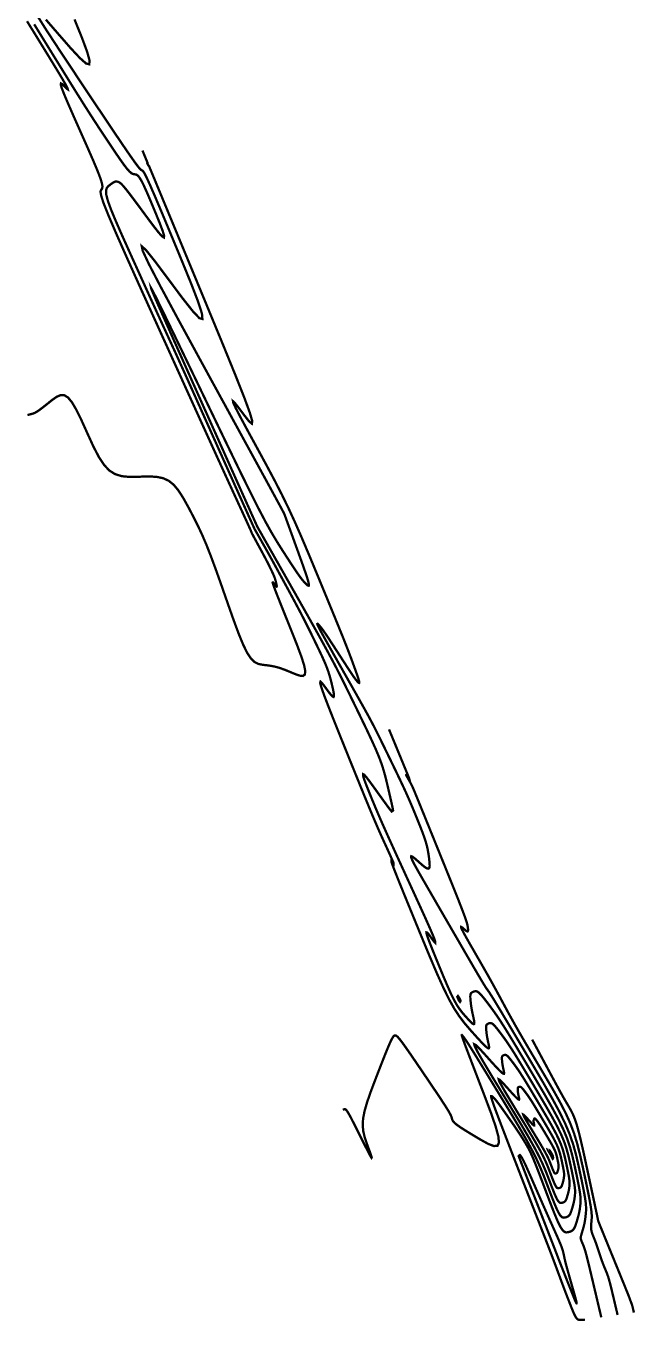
# Model space of a CAD drawing. Header units: metres. Extents: x 368659 to 369057, y 2280132 to 2280625.
# Drawn here: x 368792.6 to 368845.3, y 2280132 to 2280244.2 of the extents above; entities that cross this region are included whole.
import ezdxf

# ---------------------------------------------------------------- set-up
doc = ezdxf.new("R2010")
doc.units = ezdxf.units.M
doc.header["$MEASUREMENT"] = 0
doc.layers.add('CVL_CURV_D', color=22, linetype='Continuous')
doc.layers.add('CVL_CURV_G', color=30, linetype='Continuous')

msp = doc.modelspace()

# ---------------------------------------------------------------- linework, layer by layer
at = {"layer": 'CVL_CURV_D', "color": 22, "linetype": 'Continuous', "const_width": 0.2}
for points, elevation in [([(368792.7095013283, 2280210.480946574), (368793.095289499, 2280210.580429521), (368793.2185599784, 2280210.617286853), (368793.3423869657, 2280210.668114015), (368793.4797240736, 2280210.741781875), (368793.6435249152, 2280210.847161306), (368793.8467431029, 2280210.993123175), (368794.1023322498, 2280211.188538352), (368794.4232459686, 2280211.442277705), (368794.8224378721, 2280211.763212105), (368795.2308550798, 2280212.056454143), (368795.5861540232, 2280212.20697651), (368795.9113522837, 2280212.193440227), (368796.229467442, 2280211.994506313), (368796.5635170793, 2280211.588835789), (368796.9365187764, 2280210.955089673), (368797.3714901146, 2280210.071928986), (368797.8914486748, 2280208.918014747), (368798.4212127285, 2280207.757697554), (368798.8927318159, 2280206.850671309), (368799.3397204196, 2280206.16861199), (368799.7958930231, 2280205.683195577), (368800.2949641097, 2280205.366098048), (368800.8706481623, 2280205.188995381), (368801.5566596642, 2280205.123563554), (368802.3867130986, 2280205.141478547), (368803.2151152659, 2280205.167181347), (368803.8949720447, 2280205.130776801), (368804.4581965362, 2280205.012436679), (368804.936701841, 2280204.792332748), (368805.3624010599, 2280204.450636777), (368805.7672072938, 2280203.967520532), (368806.1830336434, 2280203.323155783), (368806.6417932098, 2280202.497714299), (368807.0942952326, 2280201.634385612), (368807.4867980106, 2280200.848804929), (368807.8443882334, 2280200.079812526), (368808.1921525907, 2280199.266248677), (368808.5551777721, 2280198.346953658), (368808.9585504671, 2280197.260767745), (368809.4273573654, 2280195.946531211), (368809.9866851565, 2280194.343084333), (368810.5442515507, 2280192.757972018), (368811.0064932423, 2280191.512073401), (368811.396575397, 2280190.564230097), (368811.7376631805, 2280189.873283727), (368812.0529217584, 2280189.398075903), (368812.3655162965, 2280189.097448244), (368812.6986119606, 2280188.930242366), (368813.0753739162, 2280188.855299886), (368813.4497088765, 2280188.81277322), (368813.7737584666, 2280188.766389922), (368814.0680402211, 2280188.710354315), (368814.3530716741, 2280188.638870722), (368814.6493703601, 2280188.546143466), (368814.9774538132, 2280188.426376869), (368815.357839568, 2280188.273775254), (368815.8110451587, 2280188.082542947), (368816.2434743433, 2280187.922738059), (368816.5464207669, 2280187.887275016), (368816.7177367935, 2280188.004642599), (368816.7552747873, 2280188.30332959), (368816.6568871127, 2280188.811824773), (368816.4204261337, 2280189.558616929), (368816.0437442145, 2280190.572194842), (368815.5246937194, 2280191.881047294), (368814.9974017657, 2280193.191395109), (368814.5900016826, 2280194.210546651), (368814.291355152, 2280194.968622009), (368814.0903238563, 2280195.49574127), (368813.9757694773, 2280195.822024524), (368813.9365536971, 2280195.97759186), (368813.9615381979, 2280195.992563366), (368814.0395846616, 2280195.89705913), (368814.1291876633, 2280195.774264042), (368814.1972465325, 2280195.687515095), (368814.2452300837, 2280195.637160538), (368814.2746071313, 2280195.623548619), (368814.2868464894, 2280195.647027589), (368814.2834169724, 2280195.707945695), (368814.2657873946, 2280195.806651186), (368814.2354265704, 2280195.943492312), (368814.2004690901, 2280196.088403337), (368814.1657065218, 2280196.217187546), (368814.1275931458, 2280196.338996714), (368814.0825832426, 2280196.462982617), (368814.0271310927, 2280196.59829703), (368813.9576909767, 2280196.75409173), (368813.8707171749, 2280196.939518494), (368813.7626639678, 2280197.163729095), (368813.6509112413, 2280197.392876792), (368813.5501483215, 2280197.596705456), (368813.4527936497, 2280197.789752786), (368813.3512656668, 2280197.986556481), (368813.237982814, 2280198.201654237), (368813.1053635323, 2280198.449583753), (368812.9458262628, 2280198.744882729), (368812.7517894466, 2280199.102088862), (368812.5601308864, 2280199.454635473), (368812.4094580255, 2280199.732567139), (368812.2947837661, 2280199.945338445), (368812.2111210101, 2280200.102403972), (368812.1534826598, 2280200.213218307), (368812.1168816174, 2280200.287236029), (368812.096330785, 2280200.333911725), (368812.0868430647, 2280200.362699976), (368812.072355282, 2280200.40387396), (368812.0331678535, 2280200.496714654), (368811.958839068, 2280200.664188352), (368811.8389272139, 2280200.929261343), (368811.66299058, 2280201.314899917), (368811.420587455, 2280201.844070366), (368811.1012761276, 2280202.539738979), (368810.6946148862, 2280203.424872048), (368810.2517827281, 2280204.38962931), (368809.7976525293, 2280205.382079013), (368809.2823233962, 2280206.512050203), (368808.6558944359, 2280207.889371928), (368807.868464755, 2280209.623873237), (368806.8701334604, 2280211.825383178), (368805.6109996588, 2280214.6037308), (368804.0411624571, 2280218.06874515), (368802.4830769592, 2280221.515017675), (368801.2677449629, 2280224.223509403), (368800.3580856157, 2280226.283603756), (368799.7170180648, 2280227.784684154), (368799.3074614577, 2280228.816134018), (368799.0923349417, 2280229.467336769), (368799.0345576642, 2280229.827675829), (368799.0970487726, 2280229.986534617), (368799.1813020592, 2280230.097837866), (368799.2046383559, 2280230.280924456), (368799.1537173679, 2280230.573299039), (368799.0151988009, 2280231.012466265), (368798.7757423608, 2280231.635930781), (368798.4220077529, 2280232.481197239), (368797.9406546832, 2280233.585770288), (368797.3183428569, 2280234.987154579), (368796.698683951, 2280236.381298171), (368796.2272190386, 2280237.458883165), (368795.8935019205, 2280238.249515269), (368795.6870863968, 2280238.782800189), (368795.5975262683, 2280239.088343631), (368795.6143753355, 2280239.195751302), (368795.7271873987, 2280239.134628911), (368795.9255162586, 2280238.934582162), (368796.1173359415, 2280238.736123139), (368796.2058865265, 2280238.680918633), (368796.1736208937, 2280238.800306414), (368796.0029919232, 2280239.125624254), (368795.6764524951, 2280239.688209923), (368795.1764554894, 2280240.519401193), (368794.485453786, 2280241.650535833), (368793.5859002651, 2280243.112951616), (368792.6814837033, 2280244.581000482)], 1898.5), ([(368819.9997168354, 2280150.332915875), (368820.1653777028, 2280150.375634736), (368820.2229168217, 2280150.371060895), (368820.2932558559, 2280150.316847532), (368820.38698158, 2280150.194548559), (368820.5146807688, 2280149.985717892), (368820.686940197, 2280149.671909444), (368820.9143466393, 2280149.234677127), (368821.2074868703, 2280148.655574856), (368821.576947665, 2280147.916156545), (368821.9403431057, 2280147.189613611), (368822.2108761084, 2280146.658501378), (368822.3925166982, 2280146.318419627), (368822.4892349, 2280146.164968135), (368822.5050007389, 2280146.193746682), (368822.4437842395, 2280146.400355045), (368822.3095554272, 2280146.780393003), (368822.1062843266, 2280147.329460334), (368821.9044571919, 2280147.921659474), (368821.7756104341, 2280148.46246145), (368821.7252893134, 2280148.994518922), (368821.7590390904, 2280149.560484552), (368821.8824050255, 2280150.203011001), (368822.1009323792, 2280150.964750931), (368822.4201664118, 2280151.888357005), (368822.8456523838, 2280153.016481881), (368823.2776983549, 2280154.131302916), (368823.6213832933, 2280155.005321941), (368823.8894088221, 2280155.666678336), (368824.0944765643, 2280156.143511479), (368824.2492881432, 2280156.463960751), (368824.3665451818, 2280156.65616553), (368824.4589493031, 2280156.748265196), (368824.5392021303, 2280156.768399128), (368824.6252674026, 2280156.73923122), (368824.7393360919, 2280156.647569482), (368824.9004506703, 2280156.467769469), (368825.1276536101, 2280156.174186734), (368825.4399873836, 2280155.741176831), (368825.8564944629, 2280155.143095314), (368826.3962173205, 2280154.354297737), (368827.0781984284, 2280153.349139654), (368827.7590256374, 2280152.34143688), (368828.2944475992, 2280151.543154546), (368828.7022479873, 2280150.925872178), (368829.0002104751, 2280150.461169303), (368829.2061187362, 2280150.120625452), (368829.337756444, 2280149.875820148), (368829.412907272, 2280149.698332921), (368829.4493548936, 2280149.559743296), (368829.4862879501, 2280149.434818943), (368829.5632481258, 2280149.308265907), (368829.6985486596, 2280149.166571285), (368829.9105027902, 2280148.996222173), (368830.217423756, 2280148.783705664), (368830.6376247961, 2280148.515508857), (368831.189419149, 2280148.178118846), (368831.8911200532, 2280147.758022727), (368832.5784210202, 2280147.376824319), (368833.0765428796, 2280147.184416685), (368833.3880898473, 2280147.209720788), (368833.5156661397, 2280147.481657587), (368833.4618759729, 2280148.029148048), (368833.2293235632, 2280148.88111313), (368832.8206131267, 2280150.066473798), (368832.2383488797, 2280151.614151011), (368831.6404171957, 2280153.17092531), (368831.1733099483, 2280154.390193297), (368830.8225396042, 2280155.310800023), (368830.5736186301, 2280155.971590549), (368830.4120594927, 2280156.411409927), (368830.3233746585, 2280156.669103214), (368830.2930765944, 2280156.783515465), (368830.3066777667, 2280156.793491734), (368830.3361555376, 2280156.764459894), (368830.3650338858, 2280156.733478283), (368830.3961452036, 2280156.696837655), (368830.4323218833, 2280156.650828764), (368830.4763963171, 2280156.591742366), (368830.5312008972, 2280156.515869214), (368830.5995680158, 2280156.419500063), (368830.6843300653, 2280156.298925669), (368830.7881031351, 2280156.146713433), (368830.9273295113, 2280155.932421419), (368831.1255808811, 2280155.617826373), (368831.4064289317, 2280155.164705041), (368831.7934453502, 2280154.534834169), (368832.3102018236, 2280153.689990501), (368832.9802700393, 2280152.591950785), (368833.8272216844, 2280151.202491765), (368834.6794589474, 2280149.796520216), (368835.3692281032, 2280148.6369338), (368835.9258669674, 2280147.667495595), (368836.3787133562, 2280146.831968679), (368836.7571050854, 2280146.074116127), (368837.090379971, 2280145.337701019), (368837.4078758287, 2280144.566486433), (368837.7389304747, 2280143.704235446), (368838.0532536356, 2280142.874904093), (368838.3083866854, 2280142.22638996), (368838.5154149108, 2280141.738368455), (368838.6854235986, 2280141.390514982), (368838.8294980355, 2280141.162504947), (368838.9587235083, 2280141.034013755), (368839.0841853038, 2280140.984716812), (368839.2169687087, 2280140.994289524), (368839.3438391821, 2280141.027637319), (368839.4472618693, 2280141.066956595), (368839.5318715865, 2280141.117859211), (368839.6023031496, 2280141.185957029), (368839.6631913747, 2280141.276861907), (368839.7191710779, 2280141.396185706), (368839.7748770752, 2280141.549540285), (368839.8349441828, 2280141.742537505), (368839.8925079055, 2280141.938615498), (368839.9388831054, 2280142.103452966), (368839.9759736329, 2280142.246022612), (368840.0056833392, 2280142.375297141), (368840.0299160751, 2280142.500249259), (368840.0505756916, 2280142.629851672), (368840.0695660396, 2280142.773077083), (368840.0887909699, 2280142.938898199), (368840.1034169754, 2280143.115510516), (368840.1052658763, 2280143.298957676), (368840.0912245147, 2280143.509984605), (368840.0581797326, 2280143.769336227), (368840.0030183721, 2280144.097757466), (368839.9226272752, 2280144.515993246), (368839.8138932837, 2280145.044788493), (368839.6737032399, 2280145.704888131), (368839.5171241396, 2280146.388166722), (368839.3473036648, 2280147.003356252), (368839.1432496869, 2280147.596487778), (368838.883970077, 2280148.213592355), (368838.5484727068, 2280148.900701039), (368838.1157654471, 2280149.703844887), (368837.5648561695, 2280150.669054956), (368836.8747527451, 2280151.8423623), (368836.1823610223, 2280153.007827176), (368835.6229226324, 2280153.943806222), (368835.172949121, 2280154.687775072), (368834.8089520339, 2280155.277209363), (368834.5074429168, 2280155.749584728), (368834.2449333154, 2280156.142376804), (368833.9979347755, 2280156.493061225), (368833.7429588429, 2280156.839113626), (368833.5020054538, 2280157.157519189), (368833.307272758, 2280157.405156308), (368833.1505696215, 2280157.589340433), (368833.0237049103, 2280157.717387011), (368832.9184874902, 2280157.796611493), (368832.8267262274, 2280157.834329327), (368832.7402299875, 2280157.837855962), (368832.6508076368, 2280157.814506848), (368832.5673098561, 2280157.780109792), (368832.5028961042, 2280157.742457733), (368832.4558384144, 2280157.696813821), (368832.4244088199, 2280157.638441205), (368832.4068793536, 2280157.562603031), (368832.4015220489, 2280157.46456245), (368832.4066089388, 2280157.33958261), (368832.4204120565, 2280157.182926659), (368832.4372302268, 2280157.022249185), (368832.4535550399, 2280156.882280034), (368832.4709476773, 2280156.753895238), (368832.4909693204, 2280156.627970831), (368832.5151811506, 2280156.495382845), (368832.5451443493, 2280156.347007316), (368832.5824200978, 2280156.173720274), (368832.6285695777, 2280155.966397754), (368832.6625418531, 2280155.77596601), (368832.6544298395, 2280155.665635494), (368832.5925104951, 2280155.644708542), (368832.4650607784, 2280155.722487487), (368832.2603576476, 2280155.908274662), (368831.9666780611, 2280156.211372402), (368831.5722989773, 2280156.641083038), (368831.0654973543, 2280157.206708907), (368830.5392743917, 2280157.821840195), (368830.0725066782, 2280158.436071032), (368829.632284256, 2280159.112709664), (368829.1856971676, 2280159.915064336), (368828.6998354552, 2280160.906443294), (368828.1417891611, 2280162.150154784), (368827.4786483278, 2280163.709507052), (368826.6775029975, 2280165.647808344), (368825.8900683239, 2280167.570157858), (368825.278030848, 2280169.070053502), (368824.8234376921, 2280170.193401581), (368824.5083359788, 2280170.986108404), (368824.3147728307, 2280171.494080277), (368824.2247953703, 2280171.763223507), (368824.2204507202, 2280171.8394444), (368824.2837860028, 2280171.768649264), (368824.3591263336, 2280171.666922997), (368824.399527772, 2280171.62785513), (368824.4001338568, 2280171.663608919), (368824.3560881267, 2280171.786347618), (368824.2625341204, 2280172.008234483), (368824.1146153765, 2280172.341432769), (368823.9074754338, 2280172.798105731), (368823.6362578312, 2280173.390416624), (368823.3453865976, 2280174.02945738), (368823.0649922125, 2280174.660305283), (368822.7687778898, 2280175.346101621), (368822.4304468438, 2280176.14998768), (368822.0237022884, 2280177.135104748), (368821.5222474378, 2280178.364594112), (368820.8997855059, 2280179.901597057), (368820.1300197069, 2280181.809254872), (368819.3730350311, 2280183.694106548), (368818.7982118313, 2280185.146104796), (368818.3931963649, 2280186.20351148), (368818.1456348897, 2280186.904588463), (368818.0431736631, 2280187.287597608), (368818.0734589428, 2280187.390800778), (368818.2241369863, 2280187.252459837), (368818.4828540512, 2280186.910836649), (368818.7570150406, 2280186.535116837), (368818.9652568025, 2280186.269688484), (368819.1120735122, 2280186.115617136), (368819.201959345, 2280186.073968342), (368819.2394084758, 2280186.145807648), (368819.2289150798, 2280186.332200602), (368819.1749733324, 2280186.634212752), (368819.0820774087, 2280187.052909645), (368818.9751169589, 2280187.496298253), (368818.8687528867, 2280187.890343155), (368818.7521362479, 2280188.263046317), (368818.6144180982, 2280188.642409699), (368818.4447494934, 2280189.056435266), (368818.2322814891, 2280189.533124979), (368817.9661651412, 2280190.100480803), (368817.6355515053, 2280190.786504699), (368817.29748502, 2280191.480527528), (368817.0035898701, 2280192.077697552), (368816.7348867299, 2280192.614742841), (368816.4723962742, 2280193.128391467), (368816.1971391777, 2280193.655371499), (368815.8901361149, 2280194.232411008), (368815.5324077605, 2280194.896238064), (368815.1049747891, 2280195.683580737), (368814.6809874811, 2280196.46259971), (368814.3361020539, 2280197.095402064), (368814.0550980879, 2280197.60963547), (368813.822755163, 2280198.032947596), (368813.6238528595, 2280198.392986114), (368813.4431707576, 2280198.717398692), (368813.2654884375, 2280199.033833), (368813.0755854793, 2280199.369936709), (368812.8950195148, 2280199.688806452), (368812.752138717, 2280199.941005069), (368812.6419084774, 2280200.135379539), (368812.5592941873, 2280200.280776843), (368812.4992612387, 2280200.38604396), (368812.456775023, 2280200.460027869), (368812.4268009319, 2280200.51157555), (368812.4043043567, 2280200.549533983), (368812.3641870992, 2280200.628865179), (368812.268535919, 2280200.834620435), (368812.0930936452, 2280201.220780654), (368811.8136031067, 2280201.84132674), (368811.4058071324, 2280202.750239595), (368810.8454485515, 2280204.001500126), (368810.1082701926, 2280205.649089235), (368809.170014885, 2280207.746987826), (368808.2254572784, 2280209.858816198), (368807.4647885323, 2280211.5583254), (368806.8568762406, 2280212.914692461), (368806.3705879968, 2280213.997094408), (368805.9747913947, 2280214.874708271), (368805.6383540279, 2280215.616711079), (368805.33014349, 2280216.29227986), (368805.0190273748, 2280216.970591642), (368804.7129586942, 2280217.637133838), (368804.4235613217, 2280218.268834161), (368804.1252091433, 2280218.92203009), (368803.7922760448, 2280219.653059106), (368803.3991359124, 2280220.518258689), (368802.9201626319, 2280221.573966319), (368802.3297300893, 2280222.876519475), (368801.6022121706, 2280224.482255639), (368800.885315856, 2280226.076455627), (368800.3344729288, 2280227.336010314), (368799.9356444795, 2280228.304672263), (368799.6747915983, 2280229.026194035), (368799.537875376, 2280229.544328192), (368799.5108569028, 2280229.902827296), (368799.5796972694, 2280230.145443912), (368799.7303575661, 2280230.315930599), (368799.8998432169, 2280230.448664243), (368800.0388508119, 2280230.550564973), (368800.1538781917, 2280230.62420021), (368800.2514231965, 2280230.672137383), (368800.3379836664, 2280230.696943914), (368800.420057442, 2280230.70118723), (368800.5041423633, 2280230.687434753), (368800.5967362707, 2280230.65825391), (368800.6999289303, 2280230.606265821), (368800.8235182913, 2280230.507504519), (368800.9855644694, 2280230.339656796), (368801.2041275796, 2280230.080409446), (368801.4972677374, 2280229.707449261), (368801.8830450581, 2280229.198463033), (368802.3795196571, 2280228.531137557), (368803.0047516496, 2280227.683159624), (368803.6186820715, 2280226.858247267), (368804.0730326348, 2280226.276893482), (368804.3735344685, 2280225.941947507), (368804.5259187021, 2280225.856258583), (368804.5359164646, 2280226.022675947), (368804.4092588855, 2280226.444048839), (368804.1516770941, 2280227.123226498), (368803.7689022195, 2280228.063058163), (368803.3686786206, 2280229.022717044), (368803.0460606748, 2280229.775796141), (368802.7877445394, 2280230.346774386), (368802.5804263717, 2280230.760130704), (368802.410802329, 2280231.040344027), (368802.2655685686, 2280231.211893281), (368802.1314212477, 2280231.299257394), (368801.9950565237, 2280231.326915297), (368801.8552243329, 2280231.351349092), (368801.7081528181, 2280231.426696079), (368801.5367554457, 2280231.573917979), (368801.3239456819, 2280231.813976512), (368801.0526369932, 2280232.167833399), (368800.7057428461, 2280232.65645036), (368800.2661767068, 2280233.300789116), (368799.7168520417, 2280234.121811389), (368799.1462407589, 2280234.982050905), (368798.62733359, 2280235.772563025), (368798.1198222365, 2280236.557091916), (368797.5833984, 2280237.399381747), (368796.9777537822, 2280238.363176686), (368796.2625800847, 2280239.512220902), (368795.397569009, 2280240.910258563), (368794.3424122569, 2280242.621033837), (368793.3001649771, 2280244.313241113)], 1898.25), ([(368842.369781503, 2280132.356632834), (368841.6826683227, 2280135.265077764), (368841.4781329015, 2280136.128180702), (368841.3135620713, 2280136.814853653), (368841.1822669333, 2280137.350503305), (368841.0775585893, 2280137.760536348), (368840.9927481405, 2280138.070359468), (368840.9211466883, 2280138.305379354), (368840.8560653343, 2280138.491002694), (368840.7908151797, 2280138.652636176), (368840.7302703586, 2280138.794848819), (368840.6827270656, 2280138.9080854), (368840.6466294933, 2280138.996566236), (368840.6204218341, 2280139.064511648), (368840.6025482804, 2280139.116141955), (368840.5914530247, 2280139.155677476), (368840.5855802597, 2280139.187338531), (368840.5833741777, 2280139.21534544), (368840.583820055, 2280139.244246283), (368840.5878318656, 2280139.279239276), (368840.5967468484, 2280139.32551994), (368840.6119022425, 2280139.388283796), (368840.6346352869, 2280139.472726365), (368840.6662832207, 2280139.584043167), (368840.7081832827, 2280139.727429723), (368840.761672712, 2280139.908081555), (368840.815795955, 2280140.093705664), (368840.8600584128, 2280140.255625255), (368840.8964887577, 2280140.404460152), (368840.9271156615, 2280140.550830178), (368840.9539677962, 2280140.705355158), (368840.9790738337, 2280140.878654914), (368841.004462446, 2280141.08134927), (368841.0321623049, 2280141.32405805), (368841.0537838893, 2280141.585143561), (368841.0565171146, 2280141.856333003), (368841.0357598076, 2280142.168293542), (368840.9869097956, 2280142.551692343), (368840.9053649053, 2280143.037196573), (368840.7865229638, 2280143.655473398), (368840.625781798, 2280144.437189983), (368840.418539235, 2280145.413013494), (368840.1870687741, 2280146.42310239), (368839.936023625, 2280147.33253541), (368839.6343711807, 2280148.209360142), (368839.2510788341, 2280149.12162417), (368838.7551139778, 2280150.137375082), (368838.1154440049, 2280151.324660463), (368837.3010363082, 2280152.751527899), (368836.2808582804, 2280154.486024978), (368835.2635366634, 2280156.200597868), (368834.4597755888, 2280157.553202422), (368833.8416585341, 2280158.590150749), (368833.3812689765, 2280159.357754958), (368833.0506903934, 2280159.902327157), (368832.8220062624, 2280160.270179453), (368832.6673000605, 2280160.507623956), (368832.5586552655, 2280160.660972774), (368832.460205317, 2280160.79767092), (368832.3434980884, 2280160.973053826), (368832.1917387081, 2280161.21526923), (368831.9881323042, 2280161.552464872), (368831.7158840047, 2280162.01278849), (368831.3581989376, 2280162.624387822), (368830.8982822313, 2280163.415410606), (368830.3193390137, 2280164.414004582), (368829.7324608536, 2280165.427143376), (368829.2429684529, 2280166.272378667), (368828.8254106388, 2280166.993725267), (368828.4543362385, 2280167.635197989), (368828.1042940795, 2280168.240811647), (368827.7498329892, 2280168.854581056), (368827.3655017946, 2280169.520521028), (368826.9258493232, 2280170.282646376), (368826.5070080063, 2280171.014863371), (368826.2002456603, 2280171.569326758), (368826.00281419, 2280171.957424057), (368825.9119655004, 2280172.190542785), (368825.9249514965, 2280172.280070466), (368826.0390240832, 2280172.237394619), (368826.2514351654, 2280172.073902765), (368826.5594366482, 2280171.800982424), (368826.876204817, 2280171.51967661), (368827.1212917293, 2280171.324929812), (368827.3015129476, 2280171.218981764), (368827.4236840345, 2280171.204072197), (368827.4946205523, 2280171.282440843), (368827.5211380638, 2280171.456327434), (368827.5100521314, 2280171.727971703), (368827.4681783175, 2280172.099613382), (368827.4130513684, 2280172.492468887), (368827.3525673863, 2280172.843182873), (368827.2790839681, 2280173.177137429), (368827.1849587103, 2280173.519714641), (368827.06254921, 2280173.8962966), (368826.9042130637, 2280174.332265393), (368826.7023078683, 2280174.853003109), (368826.4491912206, 2280175.483891835), (368826.1875222828, 2280176.125952071), (368825.9537403701, 2280176.688329046), (368825.7308733083, 2280177.20859195), (368825.5019489234, 2280177.724309971), (368825.2499950411, 2280178.273052298), (368824.9580394872, 2280178.892388119), (368824.6091100877, 2280179.619886624), (368824.1862346684, 2280180.493117001), (368823.7657741999, 2280181.35821206), (368823.4258459805, 2280182.055388013), (368823.1521123282, 2280182.613339159), (368822.9302355602, 2280183.060759791), (368822.7458779943, 2280183.426344207), (368822.5847019482, 2280183.738786701), (368822.4323697395, 2280184.026781569), (368822.2745436858, 2280184.319023108), (368822.1119456738, 2280184.616849949), (368821.9418270751, 2280184.925662762), (368821.7446444344, 2280185.280248897), (368821.5008542969, 2280185.715395709), (368821.1909132074, 2280186.265890551), (368820.7952777108, 2280186.966520773), (368820.2944043521, 2280187.852073729), (368819.6687496762, 2280188.95733677), (368819.0488611487, 2280190.053888598), (368818.5694797977, 2280190.906972482), (368818.2173525118, 2280191.541872634), (368817.9792261798, 2280191.983873261), (368817.8418476901, 2280192.258258574), (368817.7919639315, 2280192.390312782), (368817.8163217927, 2280192.405320097), (368817.9016681621, 2280192.328564725), (368818.0111803449, 2280192.211227486), (368818.1256107826, 2280192.07497511), (368818.2580690695, 2280191.900820678), (368818.4216647993, 2280191.669777271), (368818.6295075662, 2280191.362857969), (368818.8947069641, 2280190.961075855), (368819.230372587, 2280190.445444008), (368819.6496140291, 2280189.79697551), (368820.0682398556, 2280189.149199655), (368820.4016109117, 2280188.636149483), (368820.6621652108, 2280188.239593683), (368820.8623407664, 2280187.941300951), (368821.0145755919, 2280187.723039978), (368821.1313077007, 2280187.566579456), (368821.2249751064, 2280187.453688079), (368821.3080158223, 2280187.366134539), (368821.3772024476, 2280187.305107451), (368821.4192318788, 2280187.291087389), (368821.4314285757, 2280187.334780996), (368821.4111169986, 2280187.446894907), (368821.3556216073, 2280187.638135763), (368821.2622668617, 2280187.919210203), (368821.1283772217, 2280188.300824865), (368820.9512771474, 2280188.793686388), (368820.7553117714, 2280189.329850356), (368820.5511060071, 2280189.872865042), (368820.3154039853, 2280190.480676115), (368820.024949837, 2280191.211229247), (368819.6564876929, 2280192.122470108), (368819.186761684, 2280193.272344367), (368818.5925159411, 2280194.718797695), (368817.850494595, 2280196.519775762), (368817.093474756, 2280198.344290303), (368816.4433255394, 2280199.878470485), (368815.8604290837, 2280201.205938132), (368815.3051675275, 2280202.410315067), (368814.7379230094, 2280203.575223112), (368814.1190776679, 2280204.78428409), (368813.4090136416, 2280206.121119825), (368812.5681130691, 2280207.669352138), (368811.7556706484, 2280209.160607818), (368811.1516779155, 2280210.285076098), (368810.7475622659, 2280211.064222473), (368810.5347510944, 2280211.519512439), (368810.5046717962, 2280211.672411489), (368810.6487517668, 2280211.544385119), (368810.9584184011, 2280211.156898823), (368811.4250990944, 2280210.531418096), (368811.8771755016, 2280209.952444137), (368812.1324079785, 2280209.738301248), (368812.1662919718, 2280209.96118958), (368811.9543229282, 2280210.693309283), (368811.4719962944, 2280212.006860507), (368810.6948075171, 2280213.974043404), (368809.5982520428, 2280216.667058123), (368808.1578253184, 2280220.158104814), (368806.7060671576, 2280223.664513779), (368805.5672763294, 2280226.414787881), (368804.7045867137, 2280228.497886115), (368804.0811321899, 2280230.002767475), (368803.6600466379, 2280231.018390954), (368803.4044639374, 2280231.633715549), (368803.2775179679, 2280231.937700251), (368803.2423426092, 2280232.019304058), (368803.2401152845, 2280232.020585032), (368803.2359756235, 2280232.025184635), (368803.2290008155, 2280232.034436953), (368803.2182680503, 2280232.049676073), (368803.202854517, 2280232.072236083), (368803.1818374053, 2280232.103451068), (368803.1542939045, 2280232.144655116), (368803.1193012043, 2280232.197182315), (368803.0827885991, 2280232.279530155), (368803.1140119059, 2280232.306863403), (368803.0977125656, 2280232.346411366), (368803.080914072, 2280232.387100961), (368803.0617495587, 2280232.433436703), (368803.0383521591, 2280232.489923112), (368803.0088550066, 2280232.561064704), (368802.9713912347, 2280232.651365998), (368802.9240939769, 2280232.76533151), (368802.8650963666, 2280232.907465759), (368802.6667021987, 2280233.385405527)], 1897.75), ([(368824.0018538713, 2280183.263636583), (368824.8505850155, 2280181.205280673), (368825.1018362518, 2280180.595824738), (368825.2999220369, 2280180.114985896), (368825.4515843182, 2280179.74628524), (368825.5635650429, 2280179.47324386), (368825.6426061584, 2280179.279382849), (368825.6954496121, 2280179.1482233), (368825.7288373511, 2280179.063286303), (368825.7495113228, 2280179.008092952), (368825.7791167747, 2280178.889621587), (368825.7722252933, 2280178.896887585), (368825.7644519116, 2280178.906256348), (368825.7547644091, 2280178.919240879), (368825.742130565, 2280178.937354179), (368825.7255181588, 2280178.96210925), (368825.7038949698, 2280178.995019092), (368825.6762287776, 2280179.037596708), (368825.6414873615, 2280179.091355098), (368825.606694856, 2280179.14517097), (368825.5788382395, 2280179.187962837), (368825.5568295576, 2280179.221306407), (368825.5395808558, 2280179.24677739), (368825.5260041796, 2280179.265951494), (368825.5150115743, 2280179.280404428), (368825.5055150856, 2280179.291711902), (368825.4964267588, 2280179.301449624), (368825.4893439331, 2280179.30781949), (368825.487322494, 2280179.306574045), (368825.4914623066, 2280179.295614974), (368825.5028632354, 2280179.27284396), (368825.5226251456, 2280179.236162688), (368825.5518479021, 2280179.183472842), (368825.5916313696, 2280179.112676106), (368825.6430754133, 2280179.021674164), (368825.6949979849, 2280178.929949285), (368825.7365650567, 2280178.856457966), (368825.7693985241, 2280178.798313236), (368825.7951202825, 2280178.752628117), (368825.8153522272, 2280178.716515638), (368825.8317162539, 2280178.687088824), (368825.8458342578, 2280178.6614607), (368825.8593281343, 2280178.636744293), (368825.8724259898, 2280178.612491406), (368825.8850679157, 2280178.588590947), (368825.8984437843, 2280178.562661599), (368825.9137434684, 2280178.532322046), (368825.9321568406, 2280178.495190973), (368825.9548737733, 2280178.448887063), (368825.9830841391, 2280178.391028998), (368826.0179778107, 2280178.319235464), (368826.068453549, 2280178.208791146), (368826.1547425271, 2280178.006871067), (368826.295033236, 2280177.668929419), (368826.5075141662, 2280177.150420394), (368826.8103738087, 2280176.406798183), (368827.2218006543, 2280175.393516977), (368827.7599831937, 2280174.06603097), (368828.4431099178, 2280172.379794352), (368829.1259108436, 2280170.691535989), (368829.6628790438, 2280169.356514387), (368830.0718475931, 2280168.327978199), (368830.3706495657, 2280167.559176077), (368830.5771180361, 2280167.003356671), (368830.7090860789, 2280166.613768635), (368830.7843867684, 2280166.34366062), (368830.8208531793, 2280166.146281279), (368830.8383605018, 2280165.99089895), (368830.8429954986, 2280165.877325253), (368830.8319086025, 2280165.804623763), (368830.802250246, 2280165.771858055), (368830.7511708619, 2280165.778091704), (368830.6758208829, 2280165.822388282), (368830.5733507416, 2280165.903811364), (368830.4409108707, 2280166.021424524), (368830.3178226052, 2280166.125673434), (368830.2502084474, 2280166.157284305), (368830.2454205811, 2280166.100741529), (368830.3108111905, 2280165.940529496), (368830.4537324592, 2280165.661132597), (368830.6815365715, 2280165.247035223), (368831.0015757111, 2280164.682721764), (368831.421202062, 2280163.952676611), (368831.8512438236, 2280163.206142592), (368832.2101040393, 2280162.58037063), (368832.5164971594, 2280162.041857263), (368832.7891376339, 2280161.557099027), (368833.0467399128, 2280161.092592458), (368833.3080184465, 2280160.614834092), (368833.5916876848, 2280160.090320465), (368833.9164620781, 2280159.485548114), (368834.2485668237, 2280158.868884671), (368834.5595582846, 2280158.300049703), (368834.8761476587, 2280157.732567642), (368835.2250461444, 2280157.119962928), (368835.6329649398, 2280156.415759995), (368836.1266152429, 2280155.573483279), (368836.732708252, 2280154.546657217), (368837.4779551651, 2280153.288806244), (368838.2214937025, 2280152.018408477), (368838.8212191292, 2280150.944817092), (368839.3019789607, 2280150.007869113), (368839.6886207125, 2280149.147401566), (368840.0059919, 2280148.303251474), (368840.2789400389, 2280147.415255861), (368840.5323126446, 2280146.423251754), (368840.7909572326, 2280145.267076175), (368841.0318681148, 2280144.134671526), (368841.2191423622, 2280143.231268161), (368841.3582816295, 2280142.522635027), (368841.4547875712, 2280141.974541072), (368841.5141618417, 2280141.552755247), (368841.5419060957, 2280141.2230465), (368841.5435219878, 2280140.951183781), (368841.5245111724, 2280140.702936037), (368841.5015522709, 2280140.47681519), (368841.4884525689, 2280140.287425449), (368841.4864067181, 2280140.124674196), (368841.4966093697, 2280139.978468814), (368841.5202551753, 2280139.838716683), (368841.5585387861, 2280139.695325186), (368841.6126548539, 2280139.538201706), (368841.6837980298, 2280139.357253622), (368841.7574047829, 2280139.175651039), (368841.8207032744, 2280139.016088062), (368841.8775756944, 2280138.867758073), (368841.9319042331, 2280138.719854454), (368841.9875710804, 2280138.561570589), (368842.0484584268, 2280138.382099862), (368842.118448462, 2280138.170635653), (368842.2014233762, 2280137.916371347), (368842.2845796755, 2280137.661867736), (368842.3552457821, 2280137.449511569), (368842.4175017609, 2280137.268235171), (368842.4754276762, 2280137.106970862), (368842.533103593, 2280136.954650965), (368842.5946095758, 2280136.800207802), (368842.6640256895, 2280136.632573694), (368842.7454319984, 2280136.440680965), (368842.8275871197, 2280136.243432947), (368842.8997942611, 2280136.055838222), (368842.9669503736, 2280135.860986977), (368843.0339524079, 2280135.641969404), (368843.105697315, 2280135.381875692), (368843.1870820457, 2280135.063796032), (368843.2830035508, 2280134.670820612), (368843.3983587814, 2280134.186039624), (368843.7823115395, 2280132.560826363)], 1897.5), ([(368830.1427326637, 2280159.664992131), (368830.1941389445, 2280159.735449296), (368830.1814308824, 2280159.78800043), (368830.1675947199, 2280159.834691702), (368830.1509073796, 2280159.878837764), (368830.1296457843, 2280159.923753265), (368830.1020868566, 2280159.972752855), (368830.0665075193, 2280160.029151185), (368830.0211846951, 2280160.096262905), (368829.9643953067, 2280160.177402666), (368829.9129890259, 2280160.106945501), (368829.9549348507, 2280160.005461234), (368829.9896551296, 2280159.923817724), (368830.0188729396, 2280159.85870032), (368830.0443113582, 2280159.806794371), (368830.0676934626, 2280159.764785228), (368830.0907423301, 2280159.729358241), (368830.115181038, 2280159.697198759), (368830.1427326637, 2280159.664992131)], 1897.75), ([(368836.3893600366, 2280156.404197807), (368837.6632334064, 2280154.026972483), (368838.0442760729, 2280153.31669578), (368838.3562561796, 2280152.737486826), (368838.6135865239, 2280152.263324288), (368838.8306799032, 2280151.868186827), (368839.0219491148, 2280151.526053112), (368839.201806956, 2280151.210901802), (368839.384666224, 2280150.896711564), (368839.5849397164, 2280150.557461063), (368839.7828532219, 2280150.204688738), (368839.9569161759, 2280149.840098974), (368840.1189668445, 2280149.422919356), (368840.2808434942, 2280148.912377466), (368840.4543843912, 2280148.267700887), (368840.651427802, 2280147.448117204), (368840.883811993, 2280146.412853999), (368841.1633752303, 2280145.121138856), (368841.4384655165, 2280143.83676098), (368841.6541777987, 2280142.828845765), (368841.8174707601, 2280142.064625085), (368841.935303084, 2280141.511330815), (368842.0146334538, 2280141.136194826), (368842.0624205528, 2280140.906448992), (368842.0856230643, 2280140.789325187), (368842.0911996715, 2280140.752055283), (368842.0997142646, 2280140.721767231), (368842.1338674508, 2280140.630666699), (368842.2038229888, 2280140.453602124), (368842.3197446375, 2280140.165421948), (368842.4917961556, 2280139.740974612), (368842.7301413022, 2280139.155108557), (368843.0449438358, 2280138.382672221), (368843.4463675155, 2280137.398514049), (368843.848208175, 2280136.413303827), (368844.1645649066, 2280135.63694622), (368844.4060563563, 2280135.04314198), (368844.58330117, 2280134.605591857), (368844.7069179937, 2280134.297996602), (368844.7875254736, 2280134.094056969), (368844.8357422557, 2280133.967473706), (368844.8621869858, 2280133.891947566), (368844.8796849501, 2280133.838394256), (368844.8945546956, 2280133.79370972), (368844.9076547602, 2280133.75556507), (368844.9198436817, 2280133.721631415), (368844.9319799978, 2280133.689579868), (368844.9449222464, 2280133.657081536), (368844.9595289651, 2280133.621807532), (368844.9766586919, 2280133.581428966), (368844.9939459856, 2280133.539923527), (368845.0091399997, 2280133.500449358), (368845.0232711633, 2280133.459448252), (368845.0373699052, 2280133.413362006), (368845.0524666547, 2280133.358632412), (368845.069591841, 2280133.291701265), (368845.0897758931, 2280133.209010357), (368845.11404924, 2280133.107001483), (368845.1948415758, 2280132.765019891)], 1897.25), ([(368833.808548347, 2280151.747639337), (368834.7657348751, 2280150.171216115), (368835.5327246884, 2280148.89151997), (368836.1396727547, 2280147.852908301), (368836.6167340424, 2280146.999738511), (368836.9940635196, 2280146.276368), (368837.3018161546, 2280145.627154169), (368837.5701469155, 2280144.996454419), (368837.8292107704, 2280144.328626152), (368838.068363972, 2280143.69762827), (368838.2624822975, 2280143.204205418), (368838.4200000025, 2280142.832893596), (368838.5493513422, 2280142.568228811), (368838.6589705722, 2280142.394747068), (368838.7572919477, 2280142.29698437), (368838.8527497243, 2280142.259476725), (368838.9537781572, 2280142.266760136), (368839.0503077283, 2280142.292132851), (368839.1289970196, 2280142.322048975), (368839.1933724371, 2280142.3607783), (368839.2469603872, 2280142.412590616), (368839.2932872755, 2280142.481755716), (368839.3358795083, 2280142.57254339), (368839.3782634916, 2280142.689223428), (368839.4239656315, 2280142.836065623), (368839.4677630677, 2280142.985251829), (368839.503047701, 2280143.110668639), (368839.531268079, 2280143.219142947), (368839.5538727492, 2280143.317501647), (368839.5723102591, 2280143.412571635), (368839.5880291562, 2280143.511179806), (368839.6024779881, 2280143.620153053), (368839.6171053023, 2280143.746318273), (368839.6282335183, 2280143.880693993), (368839.6296402571, 2280144.020270013), (368839.6189568682, 2280144.180830137), (368839.5938147011, 2280144.378158169), (368839.5518451054, 2280144.628037912), (368839.4906794306, 2280144.946253171), (368839.4079490264, 2280145.348587748), (368839.3012852422, 2280145.850825449), (368839.1821518222, 2280146.370698888), (368839.0529436846, 2280146.838766673), (368838.8976889398, 2280147.290051596), (368838.7004156985, 2280147.759576446), (368838.4451520711, 2280148.282364017), (368838.1159261681, 2280148.893437099), (368837.6967661001, 2280149.627818483), (368837.1716999775, 2280150.520530961), (368836.6448927999, 2280151.407276486), (368836.2192433453, 2280152.119417408), (368835.8768803913, 2280152.685467113), (368835.5999327159, 2280153.133938989), (368835.370529097, 2280153.493346424), (368835.1707983121, 2280153.792202806), (368834.9828691395, 2280154.059021521), (368834.7888703566, 2280154.322315957), (368834.605540645, 2280154.564575261), (368834.4573780104, 2280154.752990297), (368834.3381502173, 2280154.893127037), (368834.2416250304, 2280154.990551449), (368834.1615702142, 2280155.050829502), (368834.0917535334, 2280155.079527167), (368834.0259427525, 2280155.082210413), (368833.9579056362, 2280155.064445208), (368833.8943762368, 2280155.038274162), (368833.8453669468, 2280155.009626542), (368833.8095630399, 2280154.97489831), (368833.7856497904, 2280154.930485426), (368833.7723124723, 2280154.872783849), (368833.7682363598, 2280154.79818954), (368833.7721067268, 2280154.70309846), (368833.7826088476, 2280154.583906568), (368833.7954049752, 2280154.461654895), (368833.8078257313, 2280154.355159177), (368833.8210589431, 2280154.257477432), (368833.8362924372, 2280154.161667677), (368833.8547140409, 2280154.060787929), (368833.8775115811, 2280153.947896207), (368833.9058728847, 2280153.816050527), (368833.9409857788, 2280153.658308907), (368833.9638936205, 2280153.516720457), (368833.9467633649, 2280153.445082042), (368833.8774682364, 2280153.454073321), (368833.7438814593, 2280153.554373948), (368833.5338762579, 2280153.756663581), (368833.2353258565, 2280154.071621876), (368832.8361034793, 2280154.509928488), (368832.3240823507, 2280155.082263074), (368831.833383137, 2280155.621882438), (368831.5136333512, 2280155.93825049), (368831.3759664887, 2280156.006357556), (368831.4315160442, 2280155.801193956), (368831.6914155129, 2280155.297750012), (368832.1667983896, 2280154.471016046), (368832.8687981692, 2280153.29598238), (368833.808548347, 2280151.747639337)], 1898.5), ([(368835.162591908, 2280150.040106757), (368835.8189182681, 2280148.959180434), (368836.3448300079, 2280148.081714769), (368836.761003871, 2280147.369556589), (368837.0881166012, 2280146.784552719), (368837.3468449421, 2280146.288549985), (368837.5578656375, 2280145.843395213), (368837.7418554309, 2280145.410935228), (368837.9194910661, 2280144.953016857), (368838.0834743084, 2280144.520352449), (368838.2165779097, 2280144.182020874), (368838.3245850942, 2280143.927418736), (368838.4132790859, 2280143.74594264), (368838.4884431089, 2280143.626989189), (368838.5558603871, 2280143.559954986), (368838.6213141448, 2280143.534236638), (368838.6905876058, 2280143.539230748), (368838.7567762745, 2280143.556628383), (368838.8107321698, 2280143.577141356), (368838.8548732879, 2280143.603697388), (368838.8916176246, 2280143.639224203), (368838.9233831762, 2280143.686649525), (368838.9525879385, 2280143.748901073), (368838.9816499079, 2280143.828906571), (368839.0129870801, 2280143.929593741), (368839.0430182298, 2280144.031888161), (368839.0672122969, 2280144.117884312), (368839.0865625253, 2280144.192263282), (368839.1020621593, 2280144.259706154), (368839.1147044431, 2280144.324894011), (368839.1254826208, 2280144.392507939), (368839.1353899367, 2280144.467229024), (368839.1454196348, 2280144.553738348), (368839.1530500614, 2280144.64587747), (368839.154014638, 2280144.741582349), (368839.1466892217, 2280144.851675669), (368839.1294496696, 2280144.98698011), (368839.1006718388, 2280145.158318358), (368839.0587315863, 2280145.376513094), (368839.0020047692, 2280145.652387003), (368838.9288672446, 2280145.996762767), (368838.847179505, 2280146.353231055), (368838.7585837045, 2280146.674177095), (368838.6521281929, 2280146.983615414), (368838.5168613201, 2280147.305560539), (368838.3418314356, 2280147.664026996), (368838.1160868892, 2280148.083029312), (368837.8286760308, 2280148.586582012), (368837.4686472099, 2280149.198699623), (368837.1074245776, 2280149.806725797), (368836.8155640582, 2280150.295028594), (368836.5808116617, 2280150.683159153), (368836.3909133979, 2280150.990668615), (368836.233615277, 2280151.237108119), (368836.0966633087, 2280151.442028807), (368835.9678035032, 2280151.624981816), (368835.8347818702, 2280151.805518289), (368835.7090758362, 2280151.971631331), (368835.6074832628, 2280152.100824285), (368835.525730813, 2280152.19691364), (368835.4595451505, 2280152.263715887), (368835.4046529382, 2280152.305047513), (368835.3567808394, 2280152.324725008), (368835.3116555176, 2280152.326564864), (368835.2650036355, 2280152.314383568), (368835.2214426177, 2280152.29643853), (368835.1878377894, 2280152.27679535), (368835.1632876655, 2280152.252982798), (368835.1468907611, 2280152.222529646), (368835.1377455912, 2280152.182964666), (368835.1349506708, 2280152.13181663), (368835.137604515, 2280152.06661431), (368835.1448056388, 2280151.984886477), (368835.1535797237, 2280151.901060605), (368835.1620964227, 2280151.82803832), (368835.1711702087, 2280151.761059626), (368835.181615554, 2280151.695364522), (368835.1942469312, 2280151.626193012), (368835.2098788128, 2280151.548785097), (368835.2293256716, 2280151.458380779), (368835.2534019799, 2280151.35022006), (368835.2691094935, 2280151.253135292), (368835.2573635715, 2280151.204014062), (368835.2098490922, 2280151.210179227), (368835.1182509338, 2280151.278953644), (368834.9742539747, 2280151.417660171), (368834.7695430928, 2280151.633621663), (368834.4958031666, 2280151.934160978), (368834.144719074, 2280152.326600973), (368833.8082550521, 2280152.696608701), (368833.5890081166, 2280152.913536841), (368833.4946123137, 2280152.960236685), (368833.5327016898, 2280152.819559529), (368833.7109102909, 2280152.474356664), (368834.0368721635, 2280151.907479386), (368834.5182213538, 2280151.101778985), (368835.162591908, 2280150.040106757)], 1898.75), ([(368838.2654037917, 2280140.002489065), (368838.0364935772, 2280140.510400993), (368837.8370008002, 2280140.954597518), (368837.6538962343, 2280141.364551881), (368837.4741506539, 2280141.769737327), (368837.284734833, 2280142.199627097), (368837.0726195456, 2280142.683694434), (368836.824775566, 2280143.251412583), (368836.5281736678, 2280143.932254784), (368836.2352431089, 2280144.603072165), (368836.0010832113, 2280145.133425072), (368835.8166698464, 2280145.541850581), (368835.6729788855, 2280145.846885767), (368835.5609861999, 2280146.067067703), (368835.4716676607, 2280146.220933466), (368835.3959991395, 2280146.32702013), (368835.3249565074, 2280146.40386477), (368835.2218384071, 2280146.313836603), (368835.2563324284, 2280146.224110655), (368835.2854870567, 2280146.148336349), (368835.3109374105, 2280146.082283145), (368835.3343186081, 2280146.021720506), (368835.3572657683, 2280145.962417893), (368835.3814140094, 2280145.900144767), (368835.4083984501, 2280145.830670591), (368835.4398542088, 2280145.749764827), (368835.4806721418, 2280145.644780029), (368835.5425519598, 2280145.485556731), (368835.6373420622, 2280145.241596357), (368835.7768908488, 2280144.882400333), (368835.9730467192, 2280144.377470087), (368836.2376580729, 2280143.696307042), (368836.5825733099, 2280142.808412626), (368837.0196408296, 2280141.683288263), (368837.4566468638, 2280140.558235873), (368837.8013329272, 2280139.670609719), (368838.0654803443, 2280138.989989743), (368838.2608704397, 2280138.485955884), (368838.3992845376, 2280138.128088087), (368838.4925039628, 2280137.885966292), (368838.5523100394, 2280137.729170439), (368838.5904840922, 2280137.627280473), (368838.6237512972, 2280137.538262119), (368838.6652682143, 2280137.429442278), (368838.721463243, 2280137.284442652), (368838.7987647831, 2280137.086884941), (368838.9036012343, 2280136.820390847), (368839.0424009961, 2280136.46858207), (368839.2215924687, 2280136.015080311), (368839.4476040512, 2280135.443507272), (368839.6731258427, 2280134.874065201), (368839.8504917304, 2280134.428506138), (368839.9855957964, 2280134.092776477), (368840.0843321232, 2280133.852822611), (368840.1525947927, 2280133.694590933), (368840.1962778873, 2280133.604027834), (368840.2212754891, 2280133.567079706), (368840.2334816805, 2280133.569692944), (368840.2369855232, 2280133.597644276), (368840.2295470981, 2280133.655138139), (368840.2075670162, 2280133.755762481), (368840.1674458886, 2280133.913105254), (368840.1055843259, 2280134.140754409), (368840.0183829392, 2280134.452297893), (368839.9022423394, 2280134.861323661), (368839.7535631374, 2280135.38141966), (368839.6039200539, 2280135.905263363), (368839.4841868043, 2280136.328257849), (368839.3897124926, 2280136.668079469), (368839.3158462223, 2280136.942404584), (368839.2579370972, 2280137.168909545), (368839.2113342209, 2280137.365270709), (368839.1713866972, 2280137.549164432), (368839.1334436297, 2280137.73826707), (368839.09379611, 2280137.926732908), (368839.0474956277, 2280138.108253105), (368838.9880318842, 2280138.299809326), (368838.9088945808, 2280138.518383237), (368838.8035734187, 2280138.7809565), (368838.665558099, 2280139.104510783), (368838.4883383228, 2280139.50602775), (368838.2654037917, 2280140.002489065)], 1897.75), ([(368837.8706790298, 2280146.625041597), (368837.9252850539, 2280146.535109069), (368837.9690406469, 2280146.462104365), (368838.0036661038, 2280146.402853162), (368838.0308817188, 2280146.354181134), (368838.052407787, 2280146.312913955), (368838.0699646031, 2280146.275877301), (368838.0852724617, 2280146.239896847), (368838.1000516575, 2280146.201798268), (368838.164206503, 2280146.084171973), (368838.1910299776, 2280146.116649978), (368838.2020482997, 2280146.168578496), (368838.1840312494, 2280146.288637404), (368838.1772348704, 2280146.318295387), (368838.1698637443, 2280146.344997937), (368838.1610066991, 2280146.37074305), (368838.149752563, 2280146.397528723), (368838.1351901644, 2280146.427352952), (368838.1164083314, 2280146.462213735), (368838.0924958921, 2280146.504109066), (368838.0625416747, 2280146.555036945), (368838.0324881328, 2280146.605624418), (368838.0082054839, 2280146.646250966), (368837.9886742022, 2280146.678543234), (368837.9728747619, 2280146.704127867), (368837.9597876371, 2280146.72463151), (368837.948393302, 2280146.741680808), (368837.9376722307, 2280146.756902408), (368837.9266048976, 2280146.771922952), (368837.8791996342, 2280146.814260287), (368837.8691992211, 2280146.786846295), (368837.8782343823, 2280146.734042367), (368837.7859925203, 2280146.815276769), (368837.7579988824, 2280146.846061226), (368837.7397576473, 2280146.86410954), (368837.7319039638, 2280146.867994943), (368837.7350729808, 2280146.856290674), (368837.7498998471, 2280146.827569969), (368837.7770197114, 2280146.780406064), (368837.8170677227, 2280146.713372195), (368837.8706790298, 2280146.625041597)], 1899.25)]:
    msp.add_lwpolyline(points, dxfattribs=dict(at, elevation=elevation))
at = {"layer": 'CVL_CURV_G', "color": 30, "linetype": 'Continuous', "const_width": 0.2}
for points, elevation in [([(368840.9598472881, 2280132.154326796), (368840.5920128692, 2280132.12903695), (368840.480139252, 2280132.129481179), (368840.3831717143, 2280132.153139106), (368840.2949341522, 2280132.208461646), (368840.2092504614, 2280132.303899714), (368840.1199445381, 2280132.447904224), (368840.0208402782, 2280132.64892609), (368839.9057615777, 2280132.915416226), (368839.7685323326, 2280133.255825549), (368839.6296088237, 2280133.607825641), (368839.50821514, 2280133.917517736), (368839.3963268896, 2280134.205997224), (368839.2859196807, 2280134.494359496), (368839.1689691218, 2280134.80369994), (368839.0374508206, 2280135.155113949), (368838.8833403857, 2280135.569696909), (368838.6986134251, 2280136.068544213), (368838.5129641842, 2280136.56990922), (368838.3554161589, 2280136.993876342), (368838.2169388333, 2280137.364287555), (368838.0885016916, 2280137.704984834), (368837.961074218, 2280138.03981015), (368837.8256258966, 2280138.392605479), (368837.6731262117, 2280138.787212796), (368837.4945446473, 2280139.247474072), (368837.3132435997, 2280139.714169881), (368837.1506076591, 2280140.132760461), (368836.9946396006, 2280140.534107275), (368836.8333421996, 2280140.949071788), (368836.6547182311, 2280141.408515469), (368836.4467704705, 2280141.94329978), (368836.1975016926, 2280142.584286189), (368835.8949146731, 2280143.36233616), (368835.588735765, 2280144.149843432), (368835.3260790394, 2280144.826079778), (368835.0910288477, 2280145.432223719), (368834.8676695412, 2280146.009453776), (368834.6400854716, 2280146.598948469), (368834.3923609901, 2280147.241886318), (368834.1085804481, 2280147.979445844), (368833.7728281973, 2280148.852805568), (368833.4462064328, 2280149.706227693), (368833.1964577039, 2280150.36947435), (368833.0176268925, 2280150.861973951), (368832.9037588809, 2280151.203154908), (368832.8488985508, 2280151.412445634), (368832.8470907845, 2280151.509274541), (368832.8923804641, 2280151.513070042), (368832.9788124715, 2280151.443260549), (368833.0795786793, 2280151.344018702), (368833.1782958332, 2280151.238111798), (368833.2846461244, 2280151.112860226), (368833.4083117449, 2280150.955584378), (368833.558974886, 2280150.753604644), (368833.7463177395, 2280150.494241418), (368833.9800224968, 2280150.164815089), (368834.2697713496, 2280149.752646049), (368834.5611165658, 2280149.33635309), (368834.8007714049, 2280148.991555791), (368835.0001595458, 2280148.701075723), (368835.1707046673, 2280148.447734457), (368835.3238304486, 2280148.214353563), (368835.4709605685, 2280147.983754614), (368835.6235187058, 2280147.738759179), (368835.7929285396, 2280147.462188829), (368835.9646247539, 2280147.171236757), (368836.1257048553, 2280146.872636721), (368836.2900867559, 2280146.53352114), (368836.4716883682, 2280146.121022433), (368836.6844276043, 2280145.602273021), (368836.9422223766, 2280144.944405321), (368837.2589905975, 2280144.114551755), (368837.648650179, 2280143.079844741), (368838.0381432992, 2280142.052179914), (368838.3542910733, 2280141.248574504), (368838.6108298192, 2280140.643843314), (368838.821495855, 2280140.212801152), (368839.0000254989, 2280139.930262825), (368839.160155069, 2280139.771043138), (368839.3156208833, 2280139.709956898), (368839.4801592601, 2280139.721818911), (368839.6373706358, 2280139.763141787), (368839.765526719, 2280139.811864214), (368839.8703707357, 2280139.874940123), (368839.957645912, 2280139.959323442), (368840.0330954739, 2280140.071968099), (368840.1024626475, 2280140.219828023), (368840.1714906589, 2280140.409857143), (368840.245922734, 2280140.649009386), (368840.3172527434, 2280140.891979167), (368840.3747185096, 2280141.096237293), (368840.4206791866, 2280141.272902276), (368840.4574939291, 2280141.433092635), (368840.4875218911, 2280141.587926884), (368840.513122227, 2280141.748523538), (368840.536654091, 2280141.926001112), (368840.5604766374, 2280142.131478124), (368840.5786004323, 2280142.350327038), (368840.5808914955, 2280142.577645339), (368840.5634921612, 2280142.839139073), (368840.5225447641, 2280143.160514285), (368840.4541916387, 2280143.56747702), (368840.3545751194, 2280144.085733322), (368840.2198375409, 2280144.740989238), (368840.0461212375, 2280145.558950812), (368839.8520964568, 2280146.405634556), (368839.6416636449, 2280147.167945831), (368839.3888104338, 2280147.90292396), (368839.0675244555, 2280148.667608263), (368838.6517933423, 2280149.51903806), (368838.115604726, 2280150.514252675), (368837.4329462388, 2280151.710291428), (368836.5778055128, 2280153.164193639), (368835.7198292448, 2280154.608377865), (368835.0266019196, 2280155.768195035), (368834.4690178508, 2280156.690083032), (368834.017971352, 2280157.420479736), (368833.6443567369, 2280158.005823033), (368833.3190683189, 2280158.492550803), (368833.0130004118, 2280158.927100929), (368832.6970473293, 2280159.355911294), (368832.3984702626, 2280159.750463118), (368832.1571675056, 2280160.05732232), (368831.9629890257, 2280160.285553829), (368831.8057847902, 2280160.444222574), (368831.6754047662, 2280160.542393482), (368831.5616989213, 2280160.589131485), (368831.4545172226, 2280160.593501511), (368831.3437096375, 2280160.564568488), (368831.2402434753, 2280160.521945422), (368831.1604252617, 2280160.475288925), (368831.1021137889, 2280160.418729334), (368831.0631678492, 2280160.346396984), (368831.0414462347, 2280160.252422214), (368831.0348077379, 2280160.13093536), (368831.0411111506, 2280159.97606676), (368831.0582152653, 2280159.781946749), (368831.0790554782, 2280159.582843475), (368831.0992843484, 2280159.40940089), (368831.1208364116, 2280159.250313044), (368831.1456462035, 2280159.094273985), (368831.1756482602, 2280158.929977763), (368831.2127771173, 2280158.746118425), (368831.2589673108, 2280158.531390021), (368831.3161533765, 2280158.2744866), (368831.3666708539, 2280158.029056346), (368831.3880054001, 2280157.857091559), (368831.3748167274, 2280157.759802469), (368831.321764548, 2280157.738399307), (368831.2235085743, 2280157.794092302), (368831.0747085183, 2280157.928091682), (368830.8700240925, 2280158.141607678), (368830.604115009, 2280158.435850519), (368830.3272277148, 2280158.759519477), (368830.0816245041, 2280159.082714637), (368829.8499888593, 2280159.438747446), (368829.6150042628, 2280159.860929353), (368829.3593541974, 2280160.382571807), (368829.0657221453, 2280161.036986254), (368828.7167915893, 2280161.857484143), (368828.2952460117, 2280162.877376922), (368827.8853232826, 2280163.882639708), (368827.5797142526, 2280164.648607622), (368827.3737818754, 2280165.192632121), (368827.2628891045, 2280165.532064658), (368827.2423988933, 2280165.68425669), (368827.3076741958, 2280165.666559672), (368827.4540779652, 2280165.496325059), (368827.6769731551, 2280165.190904307), (368827.8914460628, 2280164.901318), (368828.0064576892, 2280164.790102681), (368828.0081830436, 2280164.891883744), (368827.8827971351, 2280165.241286587), (368827.6164749732, 2280165.872936602), (368827.1953915671, 2280166.821459187), (368826.605721926, 2280168.121479733), (368825.8336410593, 2280169.807623638), (368825.0498190563, 2280171.517128357), (368824.4163869979, 2280172.904221028), (368823.906711381, 2280174.029011571), (368823.4941587026, 2280174.951609906), (368823.1520954593, 2280175.732125951), (368822.8538881484, 2280176.430669626), (368822.5729032665, 2280177.10735085), (368822.2825073104, 2280177.822279543), (368822.0196366067, 2280178.484643519), (368821.8412458465, 2280178.965401709), (368821.7507290749, 2280179.267320705), (368821.7514803363, 2280179.393167099), (368821.8468936757, 2280179.345707483), (368822.0403631376, 2280179.12770845), (368822.3352827668, 2280178.741936591), (368822.7350466084, 2280178.191158501), (368823.1420728487, 2280177.623822028), (368823.4640614191, 2280177.176332569), (368823.7123289816, 2280176.833393027), (368823.8981921976, 2280176.579706306), (368824.0329677289, 2280176.39997531), (368824.127972237, 2280176.278902943), (368824.1945223836, 2280176.201192109), (368824.2439348304, 2280176.151545713), (368824.3502658526, 2280176.249891535), (368824.3384493965, 2280176.329569564), (368824.3195217713, 2280176.433655614), (368824.2896858516, 2280176.579229629), (368824.2451445116, 2280176.78337155), (368824.1821006258, 2280177.063161319), (368824.0967570686, 2280177.435678878), (368823.9853167142, 2280177.91800417), (368823.843982437, 2280178.527217136), (368823.6900719976, 2280179.161212672), (368823.5317568562, 2280179.735909364), (368823.3515204376, 2280180.295422684), (368823.1318461661, 2280180.883868108), (368822.8552174662, 2280181.545361108), (368822.5041177628, 2280182.324017158), (368822.0610304801, 2280183.263951732), (368821.5084390428, 2280184.409280304), (368820.9525260427, 2280185.55261484), (368820.4970583895, 2280186.4851171), (368820.1208959846, 2280187.248727244), (368819.8028987297, 2280187.885385436), (368819.521926526, 2280188.437031839), (368819.2568392752, 2280188.945606612), (368818.9864968784, 2280189.453049919), (368818.6897592375, 2280190.001301923), (368818.3882438853, 2280190.554247539), (368818.100093656, 2280191.079185222), (368817.7989564025, 2280191.623175438), (368817.4584799776, 2280192.233278654), (368817.0523122344, 2280192.956555337), (368816.5541010256, 2280193.840065955), (368815.9374942041, 2280194.930870974), (368815.176139623, 2280196.276030862), (368814.4212710393, 2280197.609249117), (368813.8288392994, 2280198.655544417), (368813.3795678899, 2280199.448949994), (368813.0541802971, 2280200.02349908), (368812.8334000078, 2280200.413224906), (368812.6979505082, 2280200.652160706), (368812.628555285, 2280200.77433971), (368812.6059378248, 2280200.813795152), (368812.5681382725, 2280200.895451306), (368812.4421552517, 2280201.174923875), (368812.1921499665, 2280201.732283232), (368811.7822836214, 2280202.647599748), (368811.1767174206, 2280204.000943798), (368810.3396125683, 2280205.872385754), (368809.2351302688, 2280208.341995989), (368807.8274317264, 2280211.489844876), (368806.4230012173, 2280214.631598487), (368805.3306997694, 2280217.078489966), (368804.5182537144, 2280218.903940292), (368803.9533893837, 2280220.181370446), (368803.6038331089, 2280220.98420141), (368803.4373112216, 2280221.385854163), (368803.4215500534, 2280221.459749687), (368803.5242759358, 2280221.279308962), (368803.6915429626, 2280220.959446451), (368803.9163442414, 2280220.513678955), (368804.2368146249, 2280219.863330961), (368804.6910889659, 2280218.929726957), (368805.3173021168, 2280217.634191429), (368806.1535889304, 2280215.898048864), (368807.2380842594, 2280213.64262375), (368808.6089229564, 2280210.789240574), (368809.9873568633, 2280207.925104132), (368811.1001616109, 2280205.629598666), (368811.9937577357, 2280203.812317827), (368812.7145657735, 2280202.382855268), (368813.3090062607, 2280201.250804642), (368813.8234997334, 2280200.325759601), (368814.3044667278, 2280199.517313797), (368814.7983277801, 2280198.735060881), (368815.2636519604, 2280198.01579511), (368815.6382542504, 2280197.442119567), (368815.9374240532, 2280196.992341152), (368816.1764507719, 2280196.644766766), (368816.3706238098, 2280196.377703307), (368816.53523257, 2280196.169457675), (368816.6855664556, 2280195.99833677), (368816.83691487, 2280195.842647491), (368816.9695463788, 2280195.725657902), (368817.0501172529, 2280195.698781294), (368817.0734984531, 2280195.782542408), (368817.0345609401, 2280195.99746599), (368816.9281756748, 2280196.364076779), (368816.7492136179, 2280196.90289952), (368816.49254573, 2280197.634458953), (368816.1530429721, 2280198.579279823), (368815.8098436958, 2280199.528368915), (368815.5393978762, 2280200.275837179), (368815.3325439084, 2280200.8468656), (368815.1801201879, 2280201.266635162), (368815.0729651101, 2280201.560326852), (368815.0019170701, 2280201.753121655), (368814.9578144635, 2280201.870200556), (368814.9314956856, 2280201.93674454), (368814.8647223158, 2280202.069811658), (368814.6698344123, 2280202.434840422), (368814.2935380886, 2280203.129582509), (368813.6825394578, 2280204.251789595), (368812.7835446334, 2280205.899213358), (368811.5432597286, 2280208.169605475), (368809.9083908569, 2280211.160717623), (368807.8256441316, 2280214.970301479), (368805.7718854793, 2280218.740020017), (368804.2450630616, 2280221.582543254), (368803.2235063444, 2280223.55213343), (368802.6855447933, 2280224.703052784), (368802.609507874, 2280225.089563557), (368802.9737250525, 2280224.765927988), (368803.7565257942, 2280223.786408316), (368804.9362395651, 2280222.205266783), (368806.1428794714, 2280220.587483901), (368807.0260412628, 2280219.471391933), (368807.5934283712, 2280218.871280739), (368807.8527442279, 2280218.801440179), (368807.8116922645, 2280219.276160114), (368807.4779759125, 2280220.309730404), (368806.8592986034, 2280221.916440908), (368805.9633637689, 2280224.110581488), (368805.037372889, 2280226.343615411), (368804.306668502, 2280228.095292011), (368803.7461656265, 2280229.42233025), (368803.3307792809, 2280230.381449089), (368803.0354244835, 2280231.02936749), (368802.8350162531, 2280231.422804414), (368802.7044696079, 2280231.618478823), (368802.6186995665, 2280231.673109677), (368802.5174835228, 2280231.731320836), (368802.3293654143, 2280231.940340017), (368802.0124100751, 2280232.360791969), (368801.5246823393, 2280233.05330144), (368800.8242470412, 2280234.078493178), (368799.8691690146, 2280235.496991933), (368798.6175130937, 2280237.369422453), (368797.0273441127, 2280239.756409486), (368795.4642084403, 2280242.113550927), (368794.3133130334, 2280243.874738785), (368793.5622136085, 2280245.068038981)], 1898), ([(368794.3068900515, 2280244.723681562), (368795.3681062792, 2280243.49853226), (368796.4504845457, 2280242.256195312), (368797.2530029005, 2280241.394541022), (368797.78630292, 2280240.922885151), (368798.0610261812, 2280240.850543459), (368798.0878142608, 2280241.186831709), (368797.8773087356, 2280241.941065661), (368797.4401511822, 2280243.122561074), (368796.7869831773, 2280244.740633711)], 1898), ([(368836.5166354688, 2280148.332574177), (368836.8721016609, 2280147.747144751), (368837.1569353273, 2280147.271909567), (368837.3823349873, 2280146.886204875), (368837.55949916, 2280146.569366926), (368837.6996263646, 2280146.30073197), (368837.8139151203, 2280146.059636257), (368837.9135639463, 2280145.825416037), (368838.0097713618, 2280145.577407563), (368838.0985846447, 2280145.343076628), (368838.1706735218, 2280145.159836332), (368838.2291701859, 2280145.021943878), (368838.2772068295, 2280144.923656469), (368838.3179156455, 2280144.859231309), (368838.3544288265, 2280144.822925603), (368838.3898785653, 2280144.808996552), (368838.4273970544, 2280144.81170136), (368838.4632448207, 2280144.821123915), (368838.4924673202, 2280144.832233736), (368838.5163741386, 2280144.846616476), (368838.5362748622, 2280144.865857791), (368838.5534790769, 2280144.891543332), (368838.5692963689, 2280144.925258756), (368838.5850363243, 2280144.968589714), (368838.6020085289, 2280145.02312186), (368838.6182733921, 2280145.078524492), (368838.6313768926, 2280145.125099986), (368838.6418569715, 2280145.165383617), (368838.6502515695, 2280145.20191066), (368838.6570986271, 2280145.237216387), (368838.6629360855, 2280145.273836074), (368838.6683018852, 2280145.314304993), (368838.6737339672, 2280145.361158422), (368838.6778666044, 2280145.411060948), (368838.6783890189, 2280145.462894686), (368838.6744215753, 2280145.522521201), (368838.6650846381, 2280145.595802052), (368838.6494985722, 2280145.688598804), (368838.626783742, 2280145.806773019), (368838.5960605121, 2280145.956186258), (368838.5564492471, 2280146.142700086), (368838.5122071877, 2280146.335763221), (368838.4642237243, 2280146.509587516), (368838.406567446, 2280146.677179232), (368838.3333069416, 2280146.851544631), (368838.2385107999, 2280147.045689974), (368838.1162476103, 2280147.272621523), (368837.9605859614, 2280147.54534554), (368837.7655944423, 2280147.876868284), (368837.5699563552, 2280148.206175108), (368837.411884771, 2280148.47063978), (368837.284742932, 2280148.680851194), (368837.18189408, 2280148.847398241), (368837.0967014571, 2280148.980869815), (368837.0225283054, 2280149.091854807), (368836.952737867, 2280149.190942112), (368836.880693384, 2280149.28872062), (368836.8126110274, 2280149.378687402), (368836.7575885151, 2280149.448658274), (368836.7133114088, 2280149.500700245), (368836.6774652705, 2280149.536880324), (368836.6477356621, 2280149.559265523), (368836.6218081454, 2280149.56992285), (368836.5973682824, 2280149.570919314), (368836.5721016348, 2280149.564321928), (368836.5070024299, 2280149.385866386), (368836.5117544721, 2280149.340466315), (368836.5163671142, 2280149.300917464), (368836.5212814744, 2280149.264641819), (368836.5269386708, 2280149.229061368), (368836.5337798215, 2280149.191598095), (368836.5422460447, 2280149.149673989), (368836.5527784585, 2280149.100711032), (368836.5658181811, 2280149.042131214), (368836.5743253665, 2280148.989550127), (368836.567963778, 2280148.962946082), (368836.542229948, 2280148.966285134), (368836.4926204084, 2280149.003533341), (368836.4146316914, 2280149.078656761), (368836.3037603291, 2280149.195621451), (368836.1555028536, 2280149.358393469), (368835.9653557971, 2280149.570938871), (368835.7831269673, 2280149.771334964), (368835.6643828818, 2280149.88882319), (368835.6132581388, 2280149.914115814), (368835.6338873353, 2280149.837925101), (368835.730405069, 2280149.650963317), (368835.9069459374, 2280149.343942725), (368836.1676445382, 2280148.90757559), (368836.5166354688, 2280148.332574177)], 1899)]:
    msp.add_lwpolyline(points, dxfattribs=dict(at, elevation=elevation))

doc.saveas('drawing.dxf')
